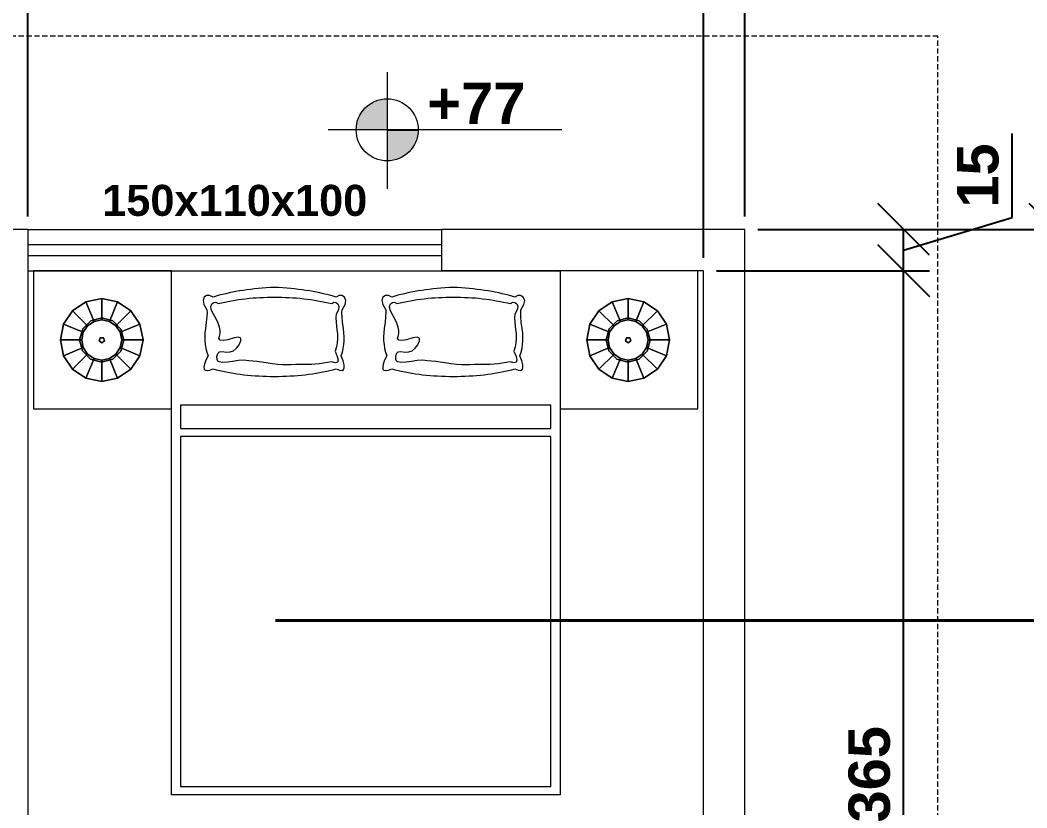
# Model space of a CAD drawing. Header units: centimetres. Extents: x 35234 to 39785, y -7058 to -4021.
# Drawn here: x 35891 to 36256, y -5065 to -4779.5 of the extents above; entities that cross this region are included whole.
import ezdxf

# ---------------------------------------------------------------- set-up
doc = ezdxf.new("R2010")
doc.units = ezdxf.units.CM
doc.header["$LTSCALE"] = 0.3
doc.linetypes.add('CENTER', pattern=[50.8, 31.75, -6.35, 6.35, -6.35])
doc.linetypes.add('HIDDEN', pattern=[9.525, 6.35, -3.175])
for name, color, linetype, lineweight in [('Blocos', 242, 'Continuous', 5), ('Cotas', 250, 'Continuous', 5), ('Janelas', 86, 'Continuous', 5), ('Paredes', 87, 'Continuous', 20), ('Projeção Cobertura', 52, 'HIDDEN', 15), ('Simbolos', 1, 'Continuous', 13)]:
    doc.layers.add(name, color=color, linetype=linetype, lineweight=lineweight)
doc.layers.add('Texto', color=102, linetype='Continuous')
doc.styles.add('Cotas', font='')
doc.styles.add('Texto', font='')
doc.styles.get('Cotas').set_extended_font_data('Arial', bold=True)
doc.styles.get('Texto').set_extended_font_data('Arial', bold=True)
doc.dimstyles.new('Cotas', dxfattribs={"dimscale": 0, "dimtxt": 2, "dimasz": 2.5, "dimexe": 1.25, "dimexo": 0.625, "dimtad": 1, "dimtxsty": 'Cotas', "dimblk": 'OBLIQUE', "dimcen": 2.5, "dimclrt": 102, "dimadec": 0, "dimazin": 0, "dimtfac": 1, "dimtmove": 0, "dimatfit": 3, "dimfxl": 1, "dimarcsym": 0})
doc.dimstyles.new('Portas e Janelas', dxfattribs={"dimscale": 0, "dimtxt": 1.5, "dimasz": 2.5, "dimexe": 1.25, "dimexo": 0.625, "dimtad": 1, "dimtxsty": 'Cotas', "dimblk": 'OBLIQUE', "dimcen": 2.5, "dimse1": 1, "dimse2": 1, "dimsd1": 1, "dimsd2": 1, "dimclrt": 102, "dimadec": 0, "dimazin": 0, "dimtfac": 1, "dimtmove": 0, "dimatfit": 3, "dimfxl": 1, "dimarcsym": 0})

# ---------------------------------------------------------------- blocks, each defined once
blk = doc.blocks.new('janela100')
at = {"layer": 'Janelas'}
for p, q in [((0, 7.5), (100, 7.5)), ((0, 7.5), (0, -7.5)), ((100, 7.5), (100, -7.5)), ((0, 2), (100, 2)), ((0, -2), (100, -2)), ((0, -7.5), (100, -7.5))]:
    blk.add_line(p, q, dxfattribs=at)
blk = doc.blocks.new('cama_casal')
at = {"layer": 'Blocos'}
for p, q in [((-50, 120.45), (-50, 70.45)), ((0, 120.45), (-50, 120.45)), ((0, 70.45), (0, 120.45)), ((-190, 70.45), (0, 70.45)), ((-190, -70.45), (-190, 70.45)), ((-50, 70.45), (0, 70.45)), ((0, 70.45), (0, -70.45)), ((-60.04, 67.14), (-186.94, 67.14)), ((-186.94, 67.14), (-186.94, -67.14)), ((-60.04, -67.14), (-60.04, 67.14)), ((-48.73, 67.14), (-57.17, 67.14)), ((-57.17, 67.14), (-57.17, -67.14)), ((-48.73, -67.14), (-48.73, 67.14)), ((-35.64, 58.57), (-36.07, 58.2)), ((-34.89, 58.65), (-35.64, 58.57)), ((-33.84, 58.44), (-34.89, 58.65)), ((-32.47, 57.95), (-33.84, 58.44)), ((-12.25, 58.66), (-14.12, 57.56)), ((-10.75, 58.99), (-12.25, 58.66)), ((-9.62, 58.56), (-10.75, 58.99)), ((-9.02, 57.69), (-9.62, 58.56)), ((-36.07, 58.2), (-36.21, 57.55)), ((-36.21, 57.55), (-36.03, 56.61)), ((-36.03, 56.61), (-35.55, 55.37)), ((-35.55, 55.37), (-35.86, 54.19)), ((-30.8, 57.18), (-32.47, 57.95)), ((-29.48, 57.61), (-30.8, 57.18)), ((-28.13, 57.95), (-29.48, 57.61)), ((-26.76, 58.18), (-28.13, 57.95)), ((-25.36, 58.31), (-26.76, 58.18)), ((-23.93, 58.35), (-25.36, 58.31)), ((-22.48, 58.28), (-23.93, 58.35)), ((-20.99, 58.12), (-22.48, 58.28)), ((-18.6, 57.8), (-20.99, 58.12)), ((-16.67, 57.6), (-18.6, 57.8)), ((-17.45, 54.21), (-15.74, 55.18)), ((-15.18, 57.52), (-16.67, 57.6)), ((-15.74, 55.18), (-14.2, 56)), ((-14.12, 57.56), (-15.18, 57.52)), ((-14.2, 56), (-12.95, 56.2)), ((-12.95, 56.2), (-12, 55.81)), ((-12, 55.81), (-11.48, 55.13)), ((-11.48, 55.13), (-11.45, 54.36)), ((-9.56, 55.37), (-8.99, 56.61)), ((-9.23, 54.25), (-9.56, 55.37)), ((-8.99, 56.61), (-9.02, 57.69)), ((-36.43, 51.79), (-36.68, 50.56)), ((-36.15, 53), (-36.43, 51.79)), ((-35.86, 54.19), (-36.15, 53)), ((-33.22, 51.81), (-32.99, 53.18)), ((-33.17, 50.16), (-33.22, 51.81)), ((-32.99, 53.18), (-32.78, 53.67)), ((-32.78, 53.67), (-32.14, 53.9)), ((-32.14, 53.9), (-31.05, 53.93)), ((-31.05, 53.93), (-30.02, 53.64)), ((-30.02, 53.64), (-29.42, 53.02)), ((-29.3, 52.06), (-29.56, 50.53)), ((-29.42, 53.02), (-29.3, 52.06)), ((-25.24, 51.7), (-25.11, 52.78)), ((-25, 50), (-25.24, 51.7)), ((-25.11, 52.78), (-24.61, 53.23)), ((-24.61, 53.23), (-23.74, 53.06)), ((-23.74, 53.06), (-22.79, 52.8)), ((-22.79, 52.8), (-21.68, 52.79)), ((-21.68, 52.79), (-20.42, 53.02)), ((-20.42, 53.02), (-19.01, 53.49)), ((-19.01, 53.49), (-17.45, 54.21)), ((-11.45, 54.36), (-11.93, 53.56)), ((-11.93, 53.56), (-11.64, 52.33)), ((-11.64, 52.33), (-11.36, 51.11)), ((-8.91, 53.11), (-9.23, 54.25)), ((-8.6, 51.95), (-8.91, 53.11)), ((-8.32, 50.76), (-8.6, 51.95)), ((-37.14, 48.05), (-37.34, 46.77)), ((-36.92, 49.31), (-37.14, 48.05)), ((-36.68, 50.56), (-36.92, 49.31)), ((-32.86, 48.25), (-33.17, 50.16)), ((-32.55, 46.18), (-32.86, 48.25)), ((-29.56, 50.53), (-29.45, 49.16)), ((-29.45, 49.16), (-28.97, 47.94)), ((-28.97, 47.94), (-28.1, 46.87)), ((-24.37, 47.68), (-25, 50)), ((-24.11, 46.14), (-24.37, 47.68)), ((-11.36, 51.11), (-11.11, 49.87)), ((-11.11, 49.87), (-10.88, 48.62)), ((-10.88, 48.62), (-10.66, 47.37)), ((-8.05, 49.55), (-8.32, 50.76)), ((-7.79, 48.31), (-8.05, 49.55)), ((-7.55, 47.05), (-7.79, 48.31)), ((-37.68, 44.17), (-37.83, 42.84)), ((-37.52, 45.48), (-37.68, 44.17)), ((-37.34, 46.77), (-37.52, 45.48)), ((-32.61, 42.37), (-32.47, 44.23)), ((-32.47, 44.23), (-32.55, 46.18)), ((-28.1, 46.87), (-26.87, 45.93)), ((-26.87, 45.93), (-25.37, 45.27)), ((-25.37, 45.27), (-24.45, 45.33)), ((-24.45, 45.33), (-24.11, 46.14)), ((-10.66, 47.37), (-10.47, 46.11)), ((-10.47, 46.11), (-10.29, 44.84)), ((-10.29, 44.84), (-10.14, 43.57)), ((-7.33, 45.76), (-7.55, 47.05)), ((-7.12, 44.45), (-7.33, 45.76)), ((-6.93, 43.11), (-7.12, 44.45)), ((-37.95, 41.49), (-38.06, 40.13)), ((-37.83, 42.84), (-37.95, 41.49)), ((-32.9, 39.44), (-32.73, 40.96)), ((-32.73, 40.96), (-32.61, 42.37)), ((-10.14, 43.57), (-10, 42.28)), ((-10, 42.28), (-9.88, 40.99)), ((-9.88, 40.99), (-9.78, 39.69)), ((-6.76, 41.75), (-6.93, 43.11)), ((-6.6, 40.36), (-6.76, 41.75)), ((-6.46, 38.95), (-6.6, 40.36)), ((-38.21, 37.35), (-38.26, 35.94)), ((-38.14, 38.75), (-38.21, 37.35)), ((-38.06, 40.13), (-38.14, 38.75)), ((-33.43, 36.13), (-33.13, 37.82)), ((-33.13, 37.82), (-32.9, 39.44)), ((-9.78, 39.69), (-9.7, 38.38)), ((-9.7, 38.38), (-9.64, 37.07)), ((-9.64, 37.07), (-9.59, 35.74)), ((-6.33, 37.52), (-6.46, 38.95)), ((-6.23, 36.06), (-6.33, 37.52)), ((-38.29, 34.51), (-38.3, 33.06)), ((-38.3, 33.06), (-38.29, 31.61)), ((-38.26, 35.94), (-38.29, 34.51)), ((-33.99, 31.92), (-33.78, 33.92)), ((-33.78, 33.92), (-33.43, 36.13)), ((-9.59, 35.74), (-9.57, 34.41)), ((-9.57, 34.41), (-9.56, 33.06)), ((-9.56, 33.06), (-9.57, 31.71)), ((-6.13, 34.57), (-6.23, 36.06)), ((-6.06, 33.06), (-6.13, 34.57)), ((-6.13, 31.57), (-6.06, 33.06)), ((-38.29, 31.61), (-38.26, 30.17)), ((-38.26, 30.17), (-38.21, 28.75)), ((-34.05, 30.13), (-33.99, 31.92)), ((-34.05, 28.55), (-34.05, 30.13)), ((-9.59, 30.36), (-9.64, 29.03)), ((-9.57, 31.71), (-9.59, 30.36)), ((-6.33, 28.64), (-6.23, 30.09)), ((-6.23, 30.09), (-6.13, 31.57)), ((-38.21, 28.75), (-38.14, 27.34)), ((-38.14, 27.34), (-38.06, 25.96)), ((-38.06, 25.96), (-37.95, 24.59)), ((-34.05, 27), (-34.05, 28.55)), ((-34.04, 25.49), (-34.05, 27)), ((-9.78, 26.38), (-9.88, 25.06)), ((-9.7, 27.7), (-9.78, 26.38)), ((-9.64, 29.03), (-9.7, 27.7)), ((-6.76, 24.42), (-6.6, 25.8)), ((-6.6, 25.8), (-6.46, 27.21)), ((-6.46, 27.21), (-6.33, 28.64)), ((-37.95, 24.59), (-37.83, 23.24)), ((-37.83, 23.24), (-37.68, 21.91)), ((-37.68, 21.91), (-37.52, 20.59)), ((-34.03, 24), (-34.04, 25.49)), ((-34.01, 22.55), (-34.03, 24)), ((-33.99, 21.13), (-34.01, 22.55)), ((-10.14, 22.46), (-10.29, 21.17)), ((-10, 23.76), (-10.14, 22.46)), ((-9.88, 25.06), (-10, 23.76)), ((-7.12, 21.72), (-6.93, 23.06)), ((-6.93, 23.06), (-6.76, 24.42)), ((-37.52, 20.59), (-37.34, 19.29)), ((-37.34, 19.29), (-37.14, 18.02)), ((-33.94, 19.71), (-33.99, 21.13)), ((-33.84, 18.28), (-33.94, 19.71)), ((-33.7, 16.82), (-33.84, 18.28)), ((-10.66, 18.61), (-10.88, 17.34)), ((-10.47, 19.88), (-10.66, 18.61)), ((-10.29, 21.17), (-10.47, 19.88)), ((-7.79, 17.84), (-7.55, 19.11)), ((-7.55, 19.11), (-7.33, 20.41)), ((-7.33, 20.41), (-7.12, 21.72)), ((-37.14, 18.02), (-36.92, 16.75)), ((-36.92, 16.75), (-36.68, 15.51)), ((-36.68, 15.51), (-36.43, 14.28)), ((-33.51, 15.34), (-33.7, 16.82)), ((-33.28, 13.84), (-33.51, 15.34)), ((-11.36, 14.82), (-11.64, 13.57)), ((-11.11, 16.07), (-11.36, 14.82)), ((-10.88, 17.34), (-11.11, 16.07)), ((-8.6, 14.17), (-8.32, 15.37)), ((-8.32, 15.37), (-8.05, 16.6)), ((-8.05, 16.6), (-7.79, 17.84)), ((-36.43, 14.28), (-36.15, 13.07)), ((-36.15, 13.07), (-35.86, 11.87)), ((-35.86, 11.87), (-35.55, 10.7)), ((-33.35, 11.04), (-32.99, 12.32)), ((-33.15, 10.29), (-33.35, 11.04)), ((-32.99, 12.32), (-33.28, 13.84)), ((-29.12, 11.07), (-31.04, 10.31)), ((-27.63, 10.63), (-29.12, 11.07)), ((-11.64, 13.57), (-11.93, 12.32)), ((-11.93, 12.32), (-11.45, 11.53)), ((-11.45, 11.53), (-11.48, 10.78)), ((-9.56, 10.7), (-9.23, 11.83)), ((-9.23, 11.83), (-8.91, 12.99)), ((-8.91, 12.99), (-8.6, 14.17)), ((-36.03, 9.49), (-36.12, 8.6)), ((-36.12, 8.6), (-35.83, 8.04)), ((-35.55, 10.7), (-36.03, 9.49)), ((-35.83, 8.04), (-35.16, 7.78)), ((-35.16, 7.78), (-34.09, 7.84)), ((-34.09, 7.84), (-32.64, 8.21)), ((-32.38, 10.04), (-33.15, 10.29)), ((-32.64, 8.21), (-30.8, 8.88)), ((-31.04, 10.31), (-32.38, 10.04)), ((-30.8, 8.88), (-29.48, 8.46)), ((-30.8, 8.88), (-30.8, 8.88)), ((-29.48, 8.46), (-28.13, 8.13)), ((-28.13, 8.13), (-26.76, 7.92)), ((-26.1, 10.35), (-27.63, 10.63)), ((-26.76, 7.92), (-25.36, 7.8)), ((-24.53, 10.23), (-26.1, 10.35)), ((-25.36, 7.8), (-23.93, 7.79)), ((-22.91, 10.26), (-24.53, 10.23)), ((-23.93, 7.79), (-22.48, 7.88)), ((-21.24, 10.45), (-22.91, 10.26)), ((-22.48, 7.88), (-20.99, 8.07)), ((-18.76, 10.76), (-21.24, 10.45)), ((-20.99, 8.07), (-18.6, 8.39)), ((-16.93, 10.84), (-18.76, 10.76)), ((-18.6, 8.39), (-16.67, 8.57)), ((-15.74, 10.7), (-16.93, 10.84)), ((-16.67, 8.57), (-15.18, 8.62)), ((-14.2, 9.91), (-15.74, 10.7)), ((-15.18, 8.62), (-14.12, 8.51)), ((-12.95, 9.69), (-14.2, 9.91)), ((-14.12, 8.51), (-12.25, 7.45)), ((-12, 10.07), (-12.95, 9.69)), ((-12.25, 7.45), (-10.75, 7.17)), ((-11.48, 10.78), (-12, 10.07)), ((-10.75, 7.17), (-9.62, 7.7)), ((-9.62, 7.7), (-9.02, 8.63)), ((-8.99, 9.64), (-9.56, 10.7)), ((-9.02, 8.63), (-8.99, 9.64)), ((-36.07, -6.6), (-36.21, -7.26)), ((-36.21, -7.26), (-36.03, -8.2)), ((-35.64, -6.24), (-36.07, -6.6)), ((-34.89, -6.16), (-35.64, -6.24)), ((-33.84, -6.36), (-34.89, -6.16)), ((-32.47, -6.85), (-33.84, -6.36)), ((-30.8, -7.63), (-32.47, -6.85)), ((-29.48, -7.2), (-30.8, -7.63)), ((-28.13, -6.86), (-29.48, -7.2)), ((-26.76, -6.63), (-28.13, -6.86)), ((-25.36, -6.5), (-26.76, -6.63)), ((-23.93, -6.46), (-25.36, -6.5)), ((-22.48, -6.53), (-23.93, -6.46)), ((-20.99, -6.69), (-22.48, -6.53)), ((-18.6, -7.01), (-20.99, -6.69)), ((-16.67, -7.21), (-18.6, -7.01)), ((-15.18, -7.29), (-16.67, -7.21)), ((-14.12, -7.25), (-15.18, -7.29)), ((-12.25, -6.15), (-14.12, -7.25)), ((-10.75, -5.82), (-12.25, -6.15)), ((-9.62, -6.25), (-10.75, -5.82)), ((-9.02, -7.12), (-9.62, -6.25)), ((-8.99, -8.2), (-9.02, -7.12)), ((-35.86, -10.62), (-36.15, -11.81)), ((-36.03, -8.2), (-35.55, -9.44)), ((-35.55, -9.44), (-35.86, -10.62)), ((-32.78, -11.14), (-32.14, -10.9)), ((-32.14, -10.9), (-31.05, -10.88)), ((-31.05, -10.88), (-30.02, -11.17)), ((-19.01, -11.32), (-17.45, -10.6)), ((-17.45, -10.6), (-15.74, -9.63)), ((-15.74, -9.63), (-14.2, -8.81)), ((-14.2, -8.81), (-12.95, -8.61)), ((-12.95, -8.61), (-12, -9)), ((-12, -9), (-11.48, -9.68)), ((-11.45, -10.45), (-11.93, -11.25)), ((-11.48, -9.68), (-11.45, -10.45)), ((-9.56, -9.44), (-8.99, -8.2)), ((-9.23, -10.55), (-9.56, -9.44)), ((-8.91, -11.69), (-9.23, -10.55)), ((-36.68, -14.25), (-36.92, -15.49)), ((-36.43, -13.02), (-36.68, -14.25)), ((-36.15, -11.81), (-36.43, -13.02)), ((-33.22, -13), (-32.99, -11.63)), ((-33.17, -14.64), (-33.22, -13)), ((-32.99, -11.63), (-32.78, -11.14)), ((-30.02, -11.17), (-29.42, -11.79)), ((-29.3, -12.75), (-29.56, -14.28)), ((-29.56, -14.28), (-29.45, -15.65)), ((-29.42, -11.79), (-29.3, -12.75)), ((-25.24, -13.11), (-25.11, -12.03)), ((-25, -14.81), (-25.24, -13.11)), ((-25.11, -12.03), (-24.61, -11.58)), ((-24.61, -11.58), (-23.74, -11.75)), ((-23.74, -11.75), (-22.79, -12.01)), ((-22.79, -12.01), (-21.68, -12.02)), ((-21.68, -12.02), (-20.42, -11.79)), ((-20.42, -11.79), (-19.01, -11.32)), ((-11.93, -11.25), (-11.64, -12.47)), ((-11.64, -12.47), (-11.36, -13.7)), ((-11.36, -13.7), (-11.11, -14.94)), ((-8.6, -12.86), (-8.91, -11.69)), ((-8.32, -14.05), (-8.6, -12.86)), ((-8.05, -15.26), (-8.32, -14.05)), ((-37.34, -18.03), (-37.52, -19.33)), ((-37.14, -16.76), (-37.34, -18.03)), ((-36.92, -15.49), (-37.14, -16.76)), ((-32.86, -16.56), (-33.17, -14.64)), ((-32.55, -18.63), (-32.86, -16.56)), ((-29.45, -15.65), (-28.97, -16.87)), ((-28.97, -16.87), (-28.1, -17.94)), ((-28.1, -17.94), (-26.87, -18.87)), ((-24.37, -17.12), (-25, -14.81)), ((-24.11, -18.67), (-24.37, -17.12)), ((-11.11, -14.94), (-10.88, -16.18)), ((-10.88, -16.18), (-10.66, -17.44)), ((-10.66, -17.44), (-10.47, -18.7)), ((-7.79, -16.5), (-8.05, -15.26)), ((-7.55, -17.76), (-7.79, -16.5)), ((-7.33, -19.05), (-7.55, -17.76)), ((-37.68, -20.64), (-37.83, -21.97)), ((-37.52, -19.33), (-37.68, -20.64)), ((-32.61, -22.44), (-32.47, -20.58)), ((-32.47, -20.58), (-32.55, -18.63)), ((-26.87, -18.87), (-25.37, -19.54)), ((-25.37, -19.54), (-24.45, -19.48)), ((-24.45, -19.48), (-24.11, -18.67)), ((-10.47, -18.7), (-10.29, -19.96)), ((-10.29, -19.96), (-10.14, -21.24)), ((-10.14, -21.24), (-10, -22.52)), ((-7.12, -20.36), (-7.33, -19.05)), ((-6.93, -21.7), (-7.12, -20.36)), ((-6.76, -23.06), (-6.93, -21.7)), ((-38.06, -24.68), (-38.14, -26.06)), ((-37.95, -23.32), (-38.06, -24.68)), ((-37.83, -21.97), (-37.95, -23.32)), ((-33.13, -26.99), (-32.9, -25.37)), ((-32.9, -25.37), (-32.73, -23.85)), ((-32.73, -23.85), (-32.61, -22.44)), ((-10, -22.52), (-9.88, -23.82)), ((-9.88, -23.82), (-9.78, -25.12)), ((-9.78, -25.12), (-9.7, -26.43)), ((-6.6, -24.44), (-6.76, -23.06)), ((-6.46, -25.86), (-6.6, -24.44)), ((-38.26, -28.87), (-38.29, -30.3)), ((-38.21, -27.45), (-38.26, -28.87)), ((-38.14, -26.06), (-38.21, -27.45)), ((-33.78, -30.89), (-33.43, -28.68)), ((-33.43, -28.68), (-33.13, -26.99)), ((-9.7, -26.43), (-9.64, -27.74)), ((-9.64, -27.74), (-9.59, -29.07)), ((-9.59, -29.07), (-9.57, -30.4)), ((-6.33, -27.29), (-6.46, -25.86)), ((-6.23, -28.75), (-6.33, -27.29)), ((-6.13, -30.24), (-6.23, -28.75)), ((-38.29, -30.3), (-38.3, -31.74)), ((-38.3, -31.74), (-38.29, -33.2)), ((-33.99, -32.89), (-33.78, -30.89)), ((-9.57, -30.4), (-9.56, -31.74)), ((-9.56, -31.74), (-9.57, -33.1)), ((-6.06, -31.74), (-6.13, -30.24)), ((-6.13, -33.24), (-6.06, -31.74)), ((-38.29, -33.2), (-38.26, -34.64)), ((-38.26, -34.64), (-38.21, -36.06)), ((-38.21, -36.06), (-38.14, -37.47)), ((-34.05, -34.68), (-33.99, -32.89)), ((-34.05, -36.26), (-34.05, -34.68)), ((-34.05, -37.81), (-34.05, -36.26)), ((-9.64, -35.78), (-9.7, -37.11)), ((-9.59, -34.45), (-9.64, -35.78)), ((-9.57, -33.1), (-9.59, -34.45)), ((-6.46, -37.6), (-6.33, -36.17)), ((-6.33, -36.17), (-6.23, -34.72)), ((-6.23, -34.72), (-6.13, -33.24)), ((-38.14, -37.47), (-38.06, -38.85)), ((-38.06, -38.85), (-37.95, -40.22)), ((-34.04, -39.32), (-34.05, -37.81)), ((-34.03, -40.8), (-34.04, -39.32)), ((-9.88, -39.75), (-10, -41.05)), ((-9.78, -38.43), (-9.88, -39.75)), ((-9.7, -37.11), (-9.78, -38.43)), ((-6.76, -40.39), (-6.6, -39.01)), ((-6.6, -39.01), (-6.46, -37.6)), ((-37.95, -40.22), (-37.83, -41.57)), ((-37.83, -41.57), (-37.68, -42.9)), ((-37.68, -42.9), (-37.52, -44.22)), ((-34.01, -42.26), (-34.03, -40.8)), ((-33.99, -43.68), (-34.01, -42.26)), ((-33.94, -45.09), (-33.99, -43.68)), ((-10.29, -43.64), (-10.47, -44.93)), ((-10.14, -42.35), (-10.29, -43.64)), ((-10, -41.05), (-10.14, -42.35)), ((-7.33, -44.4), (-7.12, -43.09)), ((-7.12, -43.09), (-6.93, -41.75)), ((-6.93, -41.75), (-6.76, -40.39)), ((-37.52, -44.22), (-37.34, -45.51)), ((-37.34, -45.51), (-37.14, -46.79)), ((-37.14, -46.79), (-36.92, -48.06)), ((-33.84, -46.53), (-33.94, -45.09)), ((-33.7, -47.99), (-33.84, -46.53)), ((-10.66, -46.2), (-10.88, -47.47)), ((-10.47, -44.93), (-10.66, -46.2)), ((-8.05, -48.21), (-7.79, -46.96)), ((-7.79, -46.96), (-7.55, -45.7)), ((-7.55, -45.7), (-7.33, -44.4)), ((-36.92, -48.06), (-36.68, -49.3)), ((-36.68, -49.3), (-36.43, -50.53)), ((-36.43, -50.53), (-36.15, -51.74)), ((-33.51, -49.47), (-33.7, -47.99)), ((-33.28, -50.97), (-33.51, -49.47)), ((-32.99, -52.49), (-33.28, -50.97)), ((-11.36, -49.99), (-11.64, -51.24)), ((-11.11, -48.74), (-11.36, -49.99)), ((-10.88, -47.47), (-11.11, -48.74)), ((-8.91, -51.82), (-8.6, -50.64)), ((-8.6, -50.64), (-8.32, -49.44)), ((-8.32, -49.44), (-8.05, -48.21)), ((-36.15, -51.74), (-35.86, -52.94)), ((-35.55, -54.11), (-36.03, -55.32)), ((-35.86, -52.94), (-35.55, -54.11)), ((-33.35, -53.76), (-32.99, -52.49)), ((-33.15, -54.52), (-33.35, -53.76)), ((-32.38, -54.76), (-33.15, -54.52)), ((-31.04, -54.5), (-32.38, -54.76)), ((-29.12, -53.74), (-31.04, -54.5)), ((-27.63, -54.18), (-29.12, -53.74)), ((-26.1, -54.46), (-27.63, -54.18)), ((-24.53, -54.58), (-26.1, -54.46)), ((-22.91, -54.55), (-24.53, -54.58)), ((-21.24, -54.36), (-22.91, -54.55)), ((-18.76, -54.05), (-21.24, -54.36)), ((-16.93, -53.97), (-18.76, -54.05)), ((-15.74, -54.11), (-16.93, -53.97)), ((-14.2, -54.9), (-15.74, -54.11)), ((-12, -54.74), (-12.95, -55.12)), ((-11.48, -54.03), (-12, -54.74)), ((-11.64, -51.24), (-11.93, -52.49)), ((-11.93, -52.49), (-11.45, -53.28)), ((-11.45, -53.28), (-11.48, -54.03)), ((-9.56, -54.11), (-9.23, -52.98)), ((-8.99, -55.17), (-9.56, -54.11)), ((-9.23, -52.98), (-8.91, -51.82)), ((-36.03, -55.32), (-36.12, -56.2)), ((-36.12, -56.2), (-35.83, -56.77)), ((-35.83, -56.77), (-35.16, -57.03)), ((-35.16, -57.03), (-34.09, -56.97)), ((-34.09, -56.97), (-32.64, -56.6)), ((-32.64, -56.6), (-30.8, -55.92)), ((-30.8, -55.92), (-30.8, -55.92)), ((-30.8, -55.92), (-29.48, -56.35)), ((-29.48, -56.35), (-28.13, -56.68)), ((-28.13, -56.68), (-26.76, -56.89)), ((-26.76, -56.89), (-25.36, -57.01)), ((-25.36, -57.01), (-23.93, -57.02)), ((-23.93, -57.02), (-22.48, -56.93)), ((-22.48, -56.93), (-20.99, -56.74)), ((-20.99, -56.74), (-18.6, -56.42)), ((-18.6, -56.42), (-16.67, -56.24)), ((-16.67, -56.24), (-15.18, -56.19)), ((-15.18, -56.19), (-14.12, -56.3)), ((-12.95, -55.12), (-14.2, -54.9)), ((-14.12, -56.3), (-12.25, -57.36)), ((-12.25, -57.36), (-10.75, -57.64)), ((-10.75, -57.64), (-9.62, -57.11)), ((-9.62, -57.11), (-9.02, -56.18)), ((-9.02, -56.18), (-8.99, -55.17)), ((-186.94, -67.14), (-60.04, -67.14)), ((-57.17, -67.14), (-48.73, -67.14)), ((0, -70.45), (-190, -70.45)), ((0, -70.45), (-50, -70.45)), ((-50, -70.45), (-50, -120.45)), ((0, -120.45), (0, -70.45)), ((-50, -120.45), (0, -120.45))]:
    blk.add_line(p, q, dxfattribs=at)
for points in [[(-30.24, 100.87, 32.49), (-35.71, 106.34, 18), (-30.84, 109.59, 18), (-27.88, 102.44, 32.49)], [(-27.88, 102.44, 32.49), (-30.84, 109.59, 18), (-35.71, 106.34, 18), (-30.24, 100.87, 32.49)], [(-27.88, 102.44, 32.49), (-30.84, 109.59, 18), (-25.1, 110.73, 18), (-25.1, 102.99, 32.49)], [(-25.1, 102.99, 32.49), (-25.1, 110.73, 18), (-30.84, 109.59, 18), (-27.88, 102.44, 32.49)], [(-25.1, 102.99, 32.49), (-25.1, 110.73, 18), (-19.36, 109.59, 18), (-22.32, 102.44, 32.49)], [(-22.32, 102.44, 32.49), (-19.36, 109.59, 18), (-25.1, 110.73, 18), (-25.1, 102.99, 32.49)], [(-22.32, 102.44, 32.49), (-19.36, 109.59, 18), (-14.5, 106.34, 18), (-19.97, 100.87, 32.49)], [(-19.97, 100.87, 32.49), (-14.5, 106.34, 18), (-19.36, 109.59, 18), (-22.32, 102.44, 32.49)], [(-31.81, 98.51, 32.49), (-38.96, 101.47, 18), (-35.71, 106.34, 18), (-30.24, 100.87, 32.49)], [(-30.24, 100.87, 32.49), (-35.71, 106.34, 18), (-38.96, 101.47, 18), (-31.81, 98.51, 32.49)], [(-19.97, 100.87, 32.49), (-14.5, 106.34, 18), (-11.24, 101.47, 18), (-18.4, 98.51, 32.49)], [(-18.4, 98.51, 32.49), (-11.24, 101.47, 18), (-14.5, 106.34, 18), (-19.97, 100.87, 32.49)], [(-29.04, 102.69, 3), (-31.99, 99.8, 3), (-31.99, 99.8), (-29.04, 102.69)], [(-25.04, 103.73, 3), (-29.04, 102.69, 3), (-29.04, 102.69), (-25.04, 103.73)], [(-21.06, 102.63, 3), (-25.04, 103.73, 3), (-25.04, 103.73), (-21.06, 102.63)], [(-18.15, 99.69, 3), (-21.06, 102.63, 3), (-21.06, 102.63), (-18.15, 99.69)], [(-32.36, 95.73, 32.49), (-40.1, 95.73, 18), (-38.96, 101.47, 18), (-31.81, 98.51, 32.49)], [(-31.81, 98.51, 32.49), (-38.96, 101.47, 18), (-40.1, 95.73, 18), (-32.36, 95.73, 32.49)], [(-31.99, 99.8, 3), (-33.1, 95.81, 3), (-33.1, 95.81), (-31.99, 99.8)], [(-18.4, 98.51, 32.49), (-11.24, 101.47, 18), (-10.1, 95.73, 18), (-17.84, 95.73, 32.49)], [(-17.84, 95.73, 32.49), (-10.1, 95.73, 18), (-11.24, 101.47, 18), (-18.4, 98.51, 32.49)], [(-17.1, 95.69, 3), (-18.15, 99.69, 3), (-18.15, 99.69), (-17.1, 95.69)], [(-31.81, 92.96, 32.49), (-38.96, 89.99, 18), (-40.1, 95.73, 18), (-32.36, 95.73, 32.49)], [(-32.36, 95.73, 32.49), (-40.1, 95.73, 18), (-38.96, 89.99, 18), (-31.81, 92.96, 32.49)], [(-33.1, 95.81, 3), (-32.03, 91.74, 3), (-32.03, 91.74), (-33.1, 95.81)], [(-25.4, 96.69, 20), (-26.1, 95.74, 20), (-26.1, 95.74, 3), (-25.4, 96.69, 3)], [(-26.1, 95.74, 20), (-25.41, 94.78, 20), (-25.41, 94.78, 3), (-26.1, 95.74, 3)], [(-25.41, 94.78, 20), (-24.3, 95.14, 20), (-24.3, 95.14, 3), (-25.41, 94.78, 3)], [(-24.29, 96.32, 20), (-25.4, 96.69, 20), (-25.4, 96.69, 3), (-24.29, 96.32, 3)], [(-24.3, 95.14, 20), (-24.29, 96.32, 20), (-24.29, 96.32, 3), (-24.3, 95.14, 3)], [(-17.84, 95.73, 32.49), (-10.1, 95.73, 18), (-11.24, 89.99, 18), (-18.4, 92.96, 32.49)], [(-18.4, 92.96, 32.49), (-11.24, 89.99, 18), (-10.1, 95.73, 18), (-17.84, 95.73, 32.49)], [(-18.19, 91.7, 3), (-17.1, 95.69, 3), (-17.1, 95.69), (-18.19, 91.7)], [(-30.24, 90.6, 32.49), (-35.71, 85.13, 18), (-38.96, 89.99, 18), (-31.81, 92.96, 32.49)], [(-31.81, 92.96, 32.49), (-38.96, 89.99, 18), (-35.71, 85.13, 18), (-30.24, 90.6, 32.49)], [(-32.03, 91.74, 3), (-29.11, 88.81, 3), (-29.11, 88.81), (-32.03, 91.74)], [(-21.13, 88.79, 3), (-18.19, 91.7, 3), (-18.19, 91.7), (-21.13, 88.79)], [(-18.4, 92.96, 32.49), (-11.24, 89.99, 18), (-14.5, 85.13, 18), (-19.97, 90.6, 32.49)], [(-19.97, 90.6, 32.49), (-14.5, 85.13, 18), (-11.24, 89.99, 18), (-18.4, 92.96, 32.49)], [(-27.88, 89.03, 32.49), (-30.84, 81.88, 18), (-35.71, 85.13, 18), (-30.24, 90.6, 32.49)], [(-30.24, 90.6, 32.49), (-35.71, 85.13, 18), (-30.84, 81.88, 18), (-27.88, 89.03, 32.49)], [(-25.1, 88.47, 32.49), (-25.1, 80.73, 18), (-30.84, 81.88, 18), (-27.88, 89.03, 32.49)], [(-27.88, 89.03, 32.49), (-30.84, 81.88, 18), (-25.1, 80.73, 18), (-25.1, 88.47, 32.49)], [(-29.11, 88.81, 3), (-25.12, 87.73, 3), (-25.12, 87.73), (-29.11, 88.81)], [(-25.12, 87.73, 3), (-21.13, 88.79, 3), (-21.13, 88.79), (-25.12, 87.73)], [(-22.32, 89.03, 32.49), (-19.36, 81.88, 18), (-25.1, 80.73, 18), (-25.1, 88.47, 32.49)], [(-25.1, 88.47, 32.49), (-25.1, 80.73, 18), (-19.36, 81.88, 18), (-22.32, 89.03, 32.49)], [(-19.97, 90.6, 32.49), (-14.5, 85.13, 18), (-19.36, 81.88, 18), (-22.32, 89.03, 32.49)], [(-22.32, 89.03, 32.49), (-19.36, 81.88, 18), (-14.5, 85.13, 18), (-19.97, 90.6, 32.49)], [(-25.1, -87.9, 32.49), (-25.1, -80.16, 18), (-30.84, -81.3, 18), (-27.88, -88.45, 32.49)], [(-27.88, -88.45, 32.49), (-30.84, -81.3, 18), (-25.1, -80.16, 18), (-25.1, -87.9, 32.49)], [(-22.32, -88.45, 32.49), (-19.36, -81.3, 18), (-25.1, -80.16, 18), (-25.1, -87.9, 32.49)], [(-25.1, -87.9, 32.49), (-25.1, -80.16, 18), (-19.36, -81.3, 18), (-22.32, -88.45, 32.49)], [(-27.88, -88.45, 32.49), (-30.84, -81.3, 18), (-35.71, -84.55, 18), (-30.24, -90.03, 32.49)], [(-30.24, -90.03, 32.49), (-35.71, -84.55, 18), (-30.84, -81.3, 18), (-27.88, -88.45, 32.49)], [(-19.97, -90.03, 32.49), (-14.5, -84.55, 18), (-19.36, -81.3, 18), (-22.32, -88.45, 32.49)], [(-22.32, -88.45, 32.49), (-19.36, -81.3, 18), (-14.5, -84.55, 18), (-19.97, -90.03, 32.49)], [(-30.24, -90.03, 32.49), (-35.71, -84.55, 18), (-38.96, -89.42, 18), (-31.81, -92.38, 32.49)], [(-31.81, -92.38, 32.49), (-38.96, -89.42, 18), (-35.71, -84.55, 18), (-30.24, -90.03, 32.49)], [(-25.04, -87.16, 3), (-29.04, -88.2, 3), (-29.04, -88.2), (-25.04, -87.16)], [(-21.06, -88.26, 3), (-25.04, -87.16, 3), (-25.04, -87.16), (-21.06, -88.26)], [(-18.4, -92.38, 32.49), (-11.24, -89.42, 18), (-14.5, -84.55, 18), (-19.97, -90.03, 32.49)], [(-19.97, -90.03, 32.49), (-14.5, -84.55, 18), (-11.24, -89.42, 18), (-18.4, -92.38, 32.49)], [(-31.81, -92.38, 32.49), (-38.96, -89.42, 18), (-40.1, -95.16, 18), (-32.36, -95.16, 32.49)], [(-32.36, -95.16, 32.49), (-40.1, -95.16, 18), (-38.96, -89.42, 18), (-31.81, -92.38, 32.49)], [(-31.99, -91.1, 3), (-33.1, -95.08, 3), (-33.1, -95.08), (-31.99, -91.1)], [(-29.04, -88.2, 3), (-31.99, -91.1, 3), (-31.99, -91.1), (-29.04, -88.2)], [(-18.15, -91.2, 3), (-21.06, -88.26, 3), (-21.06, -88.26), (-18.15, -91.2)], [(-17.84, -95.16, 32.49), (-10.1, -95.16, 18), (-11.24, -89.42, 18), (-18.4, -92.38, 32.49)], [(-18.4, -92.38, 32.49), (-11.24, -89.42, 18), (-10.1, -95.16, 18), (-17.84, -95.16, 32.49)], [(-17.1, -95.2, 3), (-18.15, -91.2, 3), (-18.15, -91.2), (-17.1, -95.2)], [(-25.4, -94.21, 20), (-26.1, -95.15, 20), (-26.1, -95.15, 3), (-25.4, -94.21, 3)], [(-24.29, -94.58, 20), (-25.4, -94.21, 20), (-25.4, -94.21, 3), (-24.29, -94.58, 3)], [(-24.3, -95.75, 20), (-24.29, -94.58, 20), (-24.29, -94.58, 3), (-24.3, -95.75, 3)], [(-32.36, -95.16, 32.49), (-40.1, -95.16, 18), (-38.96, -100.9, 18), (-31.81, -97.94, 32.49)], [(-31.81, -97.94, 32.49), (-38.96, -100.9, 18), (-40.1, -95.16, 18), (-32.36, -95.16, 32.49)], [(-31.81, -97.94, 32.49), (-38.96, -100.9, 18), (-35.71, -105.77, 18), (-30.24, -100.29, 32.49)], [(-30.24, -100.29, 32.49), (-35.71, -105.77, 18), (-38.96, -100.9, 18), (-31.81, -97.94, 32.49)], [(-33.1, -95.08, 3), (-32.03, -99.16, 3), (-32.03, -99.16), (-33.1, -95.08)], [(-26.1, -95.15, 20), (-25.41, -96.11, 20), (-25.41, -96.11, 3), (-26.1, -95.15, 3)], [(-25.41, -96.11, 20), (-24.3, -95.75, 20), (-24.3, -95.75, 3), (-25.41, -96.11, 3)], [(-19.97, -100.29, 32.49), (-14.5, -105.77, 18), (-11.24, -100.9, 18), (-18.4, -97.94, 32.49)], [(-18.4, -97.94, 32.49), (-11.24, -100.9, 18), (-14.5, -105.77, 18), (-19.97, -100.29, 32.49)], [(-18.4, -97.94, 32.49), (-11.24, -100.9, 18), (-10.1, -95.16, 18), (-17.84, -95.16, 32.49)], [(-17.84, -95.16, 32.49), (-10.1, -95.16, 18), (-11.24, -100.9, 18), (-18.4, -97.94, 32.49)], [(-18.19, -99.19, 3), (-17.1, -95.2, 3), (-17.1, -95.2), (-18.19, -99.19)], [(-30.24, -100.29, 32.49), (-35.71, -105.77, 18), (-30.84, -109.02, 18), (-27.88, -101.87, 32.49)], [(-27.88, -101.87, 32.49), (-30.84, -109.02, 18), (-35.71, -105.77, 18), (-30.24, -100.29, 32.49)], [(-32.03, -99.16, 3), (-29.11, -102.08, 3), (-29.11, -102.08), (-32.03, -99.16)], [(-27.88, -101.87, 32.49), (-30.84, -109.02, 18), (-25.1, -110.16, 18), (-25.1, -102.42, 32.49)], [(-25.1, -102.42, 32.49), (-25.1, -110.16, 18), (-30.84, -109.02, 18), (-27.88, -101.87, 32.49)], [(-29.11, -102.08, 3), (-25.12, -103.16, 3), (-25.12, -103.16), (-29.11, -102.08)], [(-25.12, -103.16, 3), (-21.13, -102.1, 3), (-21.13, -102.1), (-25.12, -103.16)], [(-25.1, -102.42, 32.49), (-25.1, -110.16, 18), (-19.36, -109.02, 18), (-22.32, -101.87, 32.49)], [(-22.32, -101.87, 32.49), (-19.36, -109.02, 18), (-25.1, -110.16, 18), (-25.1, -102.42, 32.49)], [(-22.32, -101.87, 32.49), (-19.36, -109.02, 18), (-14.5, -105.77, 18), (-19.97, -100.29, 32.49)], [(-19.97, -100.29, 32.49), (-14.5, -105.77, 18), (-19.36, -109.02, 18), (-22.32, -101.87, 32.49)], [(-21.13, -102.1, 3), (-18.19, -99.19, 3), (-18.19, -99.19), (-21.13, -102.1)]]:
    blk.add_3dface(points, dxfattribs=at)
for points, invisible_edges in [([(-21.06, 102.63, 3), (-21.06, 102.63, 3), (-18.15, 99.69, 3), (-32.03, 91.74, 3)], 13), ([(-29.04, 102.69, 3), (-25.04, 103.73, 3), (-21.06, 102.63, 3), (-31.99, 99.8, 3)], 4), ([(-33.1, 95.81, 3), (-33.1, 95.81, 3), (-31.99, 99.8, 3), (-32.03, 91.74, 3)], 4), ([(-18.15, 99.69, 3), (-18.15, 99.69, 3), (-17.1, 95.69, 3), (-32.03, 91.74, 3)], 13), ([(-17.1, 95.69, 3), (-17.1, 95.69, 3), (-18.19, 91.7, 3), (-32.03, 91.74, 3)], 13), ([(-18.19, 91.7, 3), (-18.19, 91.7, 3), (-21.13, 88.79, 3), (-32.03, 91.74, 3)], 13), ([(-21.13, 88.79, 3), (-21.13, 88.79, 3), (-25.12, 87.73, 3), (-32.03, 91.74, 3)], 13), ([(-25.12, 87.73, 3), (-25.12, 87.73, 3), (-29.11, 88.81, 3), (-32.03, 91.74, 3)], 9), ([(-29.04, -88.2, 3), (-25.04, -87.16, 3), (-21.06, -88.26, 3), (-31.99, -91.1, 3)], 4), ([(-33.1, -95.08, 3), (-33.1, -95.08, 3), (-31.99, -91.1, 3), (-32.03, -99.16, 3)], 4), ([(-21.06, -88.26, 3), (-21.06, -88.26, 3), (-18.15, -91.2, 3), (-32.03, -99.16, 3)], 13), ([(-18.15, -91.2, 3), (-18.15, -91.2, 3), (-17.1, -95.2, 3), (-32.03, -99.16, 3)], 13), ([(-17.1, -95.2, 3), (-17.1, -95.2, 3), (-18.19, -99.19, 3), (-32.03, -99.16, 3)], 13), ([(-25.12, -103.16, 3), (-25.12, -103.16, 3), (-29.11, -102.08, 3), (-32.03, -99.16, 3)], 9), ([(-21.13, -102.1, 3), (-21.13, -102.1, 3), (-25.12, -103.16, 3), (-32.03, -99.16, 3)], 13), ([(-18.19, -99.19, 3), (-18.19, -99.19, 3), (-21.13, -102.1, 3), (-32.03, -99.16, 3)], 13)]:
    blk.add_3dface(points, dxfattribs=dict(at, invisible_edges=invisible_edges))
blk = doc.blocks.new('_Oblique')
at = {"color": 0, "linetype": 'ByBlock', "lineweight": -2}
blk.add_line((-0.5, -0.5), (0.5, 0.5), dxfattribs=at)
blk = doc.blocks.new('*D47')
at = {"layer": 'Cotas', "color": 0, "lineweight": -2, "transparency": 16777216}
for p, q in [((36158.49, -4855.31), (36275.68, -4855.31)), ((36266.3, -5690.31), (36266.3, -4855.31)), ((36158.49, -5690.31), (36275.68, -5690.31))]:
    blk.add_line(p, q, dxfattribs=at)
at = {"layer": 'Defpoints', "color": 0, "transparency": 16777216}
for p in [(36153.8, -4855.31), (36266.3, -4855.31), (36153.8, -5690.31)]:
    blk.add_point(p, dxfattribs=at)
at = {"layer": 'Cotas', "color": 0, "lineweight": -2, "transparency": 16777216, "xscale": 18.75000088180639, "yscale": 18.75000088180639, "zscale": 18.75000088180639}
for p, rotation in [((36266.3, -4855.31), 90), ((36266.3, -5690.31), 270)]:
    blk.add_blockref('_Oblique', p, dxfattribs=dict(at, rotation=rotation))
at = {"layer": 'Cotas', "color": 102, "transparency": 16777216, "insert": (36253.95, -5272.81), "char_height": 15, "attachment_point": 5, "rotation": 90, "style": 'Cotas'}
blk.add_mtext('835', dxfattribs=at)
blk = doc.blocks.new('*D54')
at = {"layer": 'Cotas', "color": 0, "lineweight": -2, "transparency": 16777216}
for p, q in [((36143.49, -4870.31), (36220.69, -4870.31)), ((36211.32, -5235.31), (36211.32, -4870.31)), ((36143.49, -5235.31), (36220.69, -5235.31))]:
    blk.add_line(p, q, dxfattribs=at)
at = {"layer": 'Defpoints', "color": 0, "transparency": 16777216}
for p in [(36138.8, -4870.31), (36211.32, -4870.31), (36138.8, -5235.31)]:
    blk.add_point(p, dxfattribs=at)
at = {"layer": 'Cotas', "color": 0, "lineweight": -2, "transparency": 16777216, "xscale": 18.75000088180639, "yscale": 18.75000088180639, "zscale": 18.75000088180639}
for p, rotation in [((36211.32, -4870.31), 90), ((36211.32, -5235.31), 270)]:
    blk.add_blockref('_Oblique', p, dxfattribs=dict(at, rotation=rotation))
at = {"layer": 'Cotas', "color": 102, "transparency": 16777216, "insert": (36198.97, -5052.81), "char_height": 15, "attachment_point": 5, "rotation": 90, "style": 'Cotas'}
blk.add_mtext('365', dxfattribs=at)
blk = doc.blocks.new('*D55')
at = {"layer": 'Cotas', "color": 0, "lineweight": -2, "transparency": 16777216}
for p, q in [((36250.7, -4851), (36250.7, -4820.61)), ((36211.32, -4862.81), (36250.7, -4851)), ((36158.49, -4855.31), (36220.69, -4855.31)), ((36211.32, -4870.31), (36211.32, -4855.31)), ((36143.49, -4870.31), (36220.69, -4870.31))]:
    blk.add_line(p, q, dxfattribs=at)
at = {"layer": 'Defpoints', "color": 0, "transparency": 16777216}
for p in [(36153.8, -4855.31), (36211.32, -4855.31), (36138.8, -4870.31)]:
    blk.add_point(p, dxfattribs=at)
at = {"layer": 'Cotas', "color": 0, "lineweight": -2, "transparency": 16777216, "xscale": 18.75000088180639, "yscale": 18.75000088180639, "zscale": 18.75000088180639}
for p, rotation in [((36211.32, -4855.31), 90), ((36211.32, -4870.31), 270)]:
    blk.add_blockref('_Oblique', p, dxfattribs=dict(at, rotation=rotation))
at = {"layer": 'Cotas', "color": 102, "transparency": 16777216, "insert": (36238.35, -4835.8), "char_height": 15, "attachment_point": 5, "rotation": 90, "style": 'Cotas'}
blk.add_mtext('15', dxfattribs=at)
blk = doc.blocks.new('*D39')
at = {"layer": 'Cotas', "color": 0, "lineweight": -2, "transparency": 16777216}
for p, q in [((35877.48, -4687.93), (35847.09, -4687.93)), ((35886.3, -4717.53), (35877.48, -4687.93)), ((35878.8, -4865.62), (35878.8, -4708.16)), ((35893.8, -4850.62), (35893.8, -4708.16)), ((35878.8, -4717.53), (35893.8, -4717.53))]:
    blk.add_line(p, q, dxfattribs=at)
at = {"layer": 'Defpoints', "color": 0, "transparency": 16777216}
for p in [(35893.8, -4717.53), (35893.8, -4855.31), (35878.8, -4870.31)]:
    blk.add_point(p, dxfattribs=at)
at = {"layer": 'Cotas', "color": 0, "lineweight": -2, "transparency": 16777216, "xscale": 18.75000088180639, "yscale": 18.75000088180639, "zscale": 18.75000088180639, "rotation": 180}
blk.add_blockref('_Oblique', (35878.8, -4717.53), dxfattribs=at)
at = {"layer": 'Cotas', "color": 0, "lineweight": -2, "transparency": 16777216, "xscale": 18.75000088180639, "yscale": 18.75000088180639, "zscale": 18.75000088180639}
blk.add_blockref('_Oblique', (35893.8, -4717.53), dxfattribs=at)
at = {"layer": 'Cotas', "color": 102, "transparency": 16777216, "insert": (35862.29, -4675.58), "char_height": 15, "attachment_point": 5, "style": 'Cotas'}
blk.add_mtext('15', dxfattribs=at)
blk = doc.blocks.new('*D40')
at = {"layer": 'Cotas', "color": 0, "lineweight": -2, "transparency": 16777216}
for p, q in [((35893.8, -4850.62), (35893.8, -4708.16)), ((36138.8, -4865.62), (36138.8, -4708.16)), ((35893.8, -4717.53), (36138.8, -4717.53))]:
    blk.add_line(p, q, dxfattribs=at)
at = {"layer": 'Defpoints', "color": 0, "transparency": 16777216}
for p in [(36138.8, -4717.53), (35893.8, -4855.31), (36138.8, -4870.31)]:
    blk.add_point(p, dxfattribs=at)
at = {"layer": 'Cotas', "color": 0, "lineweight": -2, "transparency": 16777216, "xscale": 18.75000088180639, "yscale": 18.75000088180639, "zscale": 18.75000088180639, "rotation": 180}
blk.add_blockref('_Oblique', (35893.8, -4717.53), dxfattribs=at)
at = {"layer": 'Cotas', "color": 0, "lineweight": -2, "transparency": 16777216, "xscale": 18.75000088180639, "yscale": 18.75000088180639, "zscale": 18.75000088180639}
blk.add_blockref('_Oblique', (36138.8, -4717.53), dxfattribs=at)
at = {"layer": 'Cotas', "color": 102, "transparency": 16777216, "insert": (36016.3, -4705.18), "char_height": 15, "attachment_point": 5, "style": 'Cotas'}
blk.add_mtext('245', dxfattribs=at)
blk = doc.blocks.new('*D41')
at = {"layer": 'Cotas', "color": 0, "lineweight": -2, "transparency": 16777216}
for p, q in [((36146.3, -4717.53), (36153.52, -4693.47)), ((36153.52, -4693.47), (36183.91, -4693.47)), ((36138.8, -4865.62), (36138.8, -4708.16)), ((36153.8, -4850.62), (36153.8, -4708.16)), ((36138.8, -4717.53), (36153.8, -4717.53))]:
    blk.add_line(p, q, dxfattribs=at)
at = {"layer": 'Defpoints', "color": 0, "transparency": 16777216}
for p in [(36153.8, -4717.53), (36153.8, -4855.31), (36138.8, -4870.31)]:
    blk.add_point(p, dxfattribs=at)
at = {"layer": 'Cotas', "color": 0, "lineweight": -2, "transparency": 16777216, "xscale": 18.75000088180639, "yscale": 18.75000088180639, "zscale": 18.75000088180639, "rotation": 180}
blk.add_blockref('_Oblique', (36138.8, -4717.53), dxfattribs=at)
at = {"layer": 'Cotas', "color": 0, "lineweight": -2, "transparency": 16777216, "xscale": 18.75000088180639, "yscale": 18.75000088180639, "zscale": 18.75000088180639}
blk.add_blockref('_Oblique', (36153.8, -4717.53), dxfattribs=at)
at = {"layer": 'Cotas', "color": 102, "transparency": 16777216, "insert": (36168.72, -4681.12), "char_height": 15, "attachment_point": 5, "style": 'Cotas'}
blk.add_mtext('15', dxfattribs=at)
blk = doc.blocks.new('*D42')
at = {"layer": 'Cotas', "color": 0, "lineweight": -2, "transparency": 16777216}
for p, q in [((36153.8, -4850.62), (36153.8, -4708.16)), ((36288.8, -4835.75), (36288.8, -4708.16)), ((36153.8, -4717.53), (36288.8, -4717.53))]:
    blk.add_line(p, q, dxfattribs=at)
at = {"layer": 'Defpoints', "color": 0, "transparency": 16777216}
for p in [(36288.8, -4717.53), (36288.8, -4840.44), (36153.8, -4855.31)]:
    blk.add_point(p, dxfattribs=at)
at = {"layer": 'Cotas', "color": 0, "lineweight": -2, "transparency": 16777216, "xscale": 18.75000088180639, "yscale": 18.75000088180639, "zscale": 18.75000088180639, "rotation": 180}
blk.add_blockref('_Oblique', (36153.8, -4717.53), dxfattribs=at)
at = {"layer": 'Cotas', "color": 0, "lineweight": -2, "transparency": 16777216, "xscale": 18.75000088180639, "yscale": 18.75000088180639, "zscale": 18.75000088180639}
blk.add_blockref('_Oblique', (36288.8, -4717.53), dxfattribs=at)
at = {"layer": 'Cotas', "color": 102, "transparency": 16777216, "insert": (36221.3, -4705.18), "char_height": 15, "attachment_point": 5, "style": 'Cotas'}
blk.add_mtext('135', dxfattribs=at)
blk = doc.blocks.new('*D85')
at = {"layer": 'Defpoints', "color": 0, "transparency": 16777216}
for p in [(35893.8, -4855.31), (36043.8, -4855.31), (36043.8, -4855.31)]:
    blk.add_point(p, dxfattribs=at)
at = {"layer": 'Cotas', "color": 102, "transparency": 16777216, "insert": (35968.8, -4844.88), "char_height": 11.25, "attachment_point": 5, "style": 'Cotas'}
blk.add_mtext('150x110x100', dxfattribs=at)

msp = doc.modelspace()

# ---------------------------------------------------------------- hatches: boundary and pattern name
at = {"layer": 'Simbolos'}
h = msp.add_hatch(color=256, dxfattribs=at)
h.dxf.hatch_style = 1
h.paths.add_polyline_path([(36024.094, -4819.24), (36024.094, -4807.99, 0.4142136), (36012.845, -4819.24)])
h.paths.add_polyline_path([(36035.343, -4819.338), (36024.094, -4819.338), (36024.094, -4830.489, 0.4116619)])

# ---------------------------------------------------------------- linework, layer by layer
at = {"layer": 'Paredes'}
for p, q in [((35893.802, -4855.312), (35851.302, -4855.312)), ((35893.802, -4855.312), (35893.802, -5155.312)), ((36153.802, -4855.312), (36043.802, -4855.312)), ((36043.802, -4855.312), (36043.802, -4870.312)), ((36153.802, -5250.312), (36153.802, -4855.312)), ((36138.802, -4870.312), (36043.802, -4870.312)), ((36138.802, -5235.312), (36138.802, -4870.312))]:
    msp.add_line(p, q, dxfattribs=at)
at = {"layer": 'Projeção Cobertura'}
for p, q in [((36223.802, -4785.312), (35383.802, -4785.312)), ((36223.802, -5760.312), (36223.802, -4785.312))]:
    msp.add_line(p, q, dxfattribs=at)
at = {"layer": 'Simbolos'}
for p, q in [((36024.094, -4798.355), (36024.094, -4840.675)), ((36087.363, -4819.24), (36002.66, -4819.24)), ((36024.094, -4819.338), (36035.343, -4819.338))]:
    msp.add_line(p, q, dxfattribs=at)
at = {"layer": 'Simbolos', "linetype": 'CENTER', "const_width": 1}
msp.add_lwpolyline([(35983.556, -4997.076), (36303.802, -4997.076)], dxfattribs=at)
at = {"layer": 'Simbolos'}
msp.add_circle((36024.094, -4819.24), 11.25, dxfattribs=at)

# ---------------------------------------------------------------- block references
at = {"layer": 'Blocos', "rotation": 90}
msp.add_blockref('cama_casal', (36016.302, -4870.312), dxfattribs=at)
at = {"layer": 'Janelas', "xscale": 1.5}
msp.add_blockref('janela100', (35893.802, -4862.812), dxfattribs=at)

# ---------------------------------------------------------------- texts
at = {"layer": 'Texto', "insert": (36038.652, -4802.084), "char_height": 15, "attachment_point": 1, "style": 'Texto'}
msp.add_mtext_dynamic_manual_height_columns('+77', width=5.76926, gutter_width=2, heights=[0], dxfattribs=at)

# ---------------------------------------------------------------- dimensions: what is measured, and where the dimension line sits
at = {"layer": 'Cotas'}
dim = msp.add_linear_dim(base=(35893.802, -4717.53), p1=(35878.802, -4870.312), p2=(35893.802, -4855.312), dimstyle='Cotas', override={"dimscale": 7.5, "dimtmove": 1}, dxfattribs=at)
dim.commit()
dim.dimension.update_dxf_attribs({"geometry": '*D39', "text_midpoint": (35872.794, -4687.929), "dimtype": 160})
for base, p1, p2, picture, middle in [((36153.802, -4717.53), (36138.802, -4870.312), (36153.802, -4855.312), '*D41', (36158.209, -4681.119)), ((36138.802, -4717.53), (35893.802, -4855.312), (36138.802, -4870.312), '*D40', (36016.302, -4705.184)), ((36288.802, -4717.53), (36153.802, -4855.312), (36288.802, -4840.436), '*D42', (36221.302, -4705.184))]:
    dim = msp.add_linear_dim(base=base, p1=p1, p2=p2, dimstyle='Cotas', override={"dimscale": 7.5, "dimtmove": 1}, dxfattribs=at)
    dim.commit()
    dim.dimension.update_dxf_attribs({"geometry": picture, "text_midpoint": middle})
for base, p1, p2, picture, middle in [((36211.317, -4855.312), (36138.802, -4870.312), (36153.802, -4855.312), '*D55', (36238.353, -4846.31)), ((36266.302, -4855.312), (36153.802, -5690.312), (36153.802, -4855.312), '*D47', (36253.951, -5272.812)), ((36211.317, -4870.312), (36138.802, -5235.312), (36138.802, -4870.312), '*D54', (36198.971, -5052.812))]:
    dim = msp.add_linear_dim(base=base, p1=p1, p2=p2, angle=90, dimstyle='Cotas', override={"dimscale": 7.5, "dimtmove": 1}, dxfattribs=at)
    dim.commit()
    dim.dimension.update_dxf_attribs({"geometry": picture, "text_midpoint": middle})
dim = msp.add_linear_dim(base=(36043.802, -4855.312), p1=(35893.802, -4855.312), p2=(36043.802, -4855.312), text='<>x110x100', dimstyle='Portas e Janelas', override={"dimscale": 7.500001}, dxfattribs=at)
dim.commit()
dim.dimension.update_dxf_attribs({"geometry": '*D85', "text_midpoint": (35968.802, -4844.88)})

doc.saveas('drawing.dxf')
